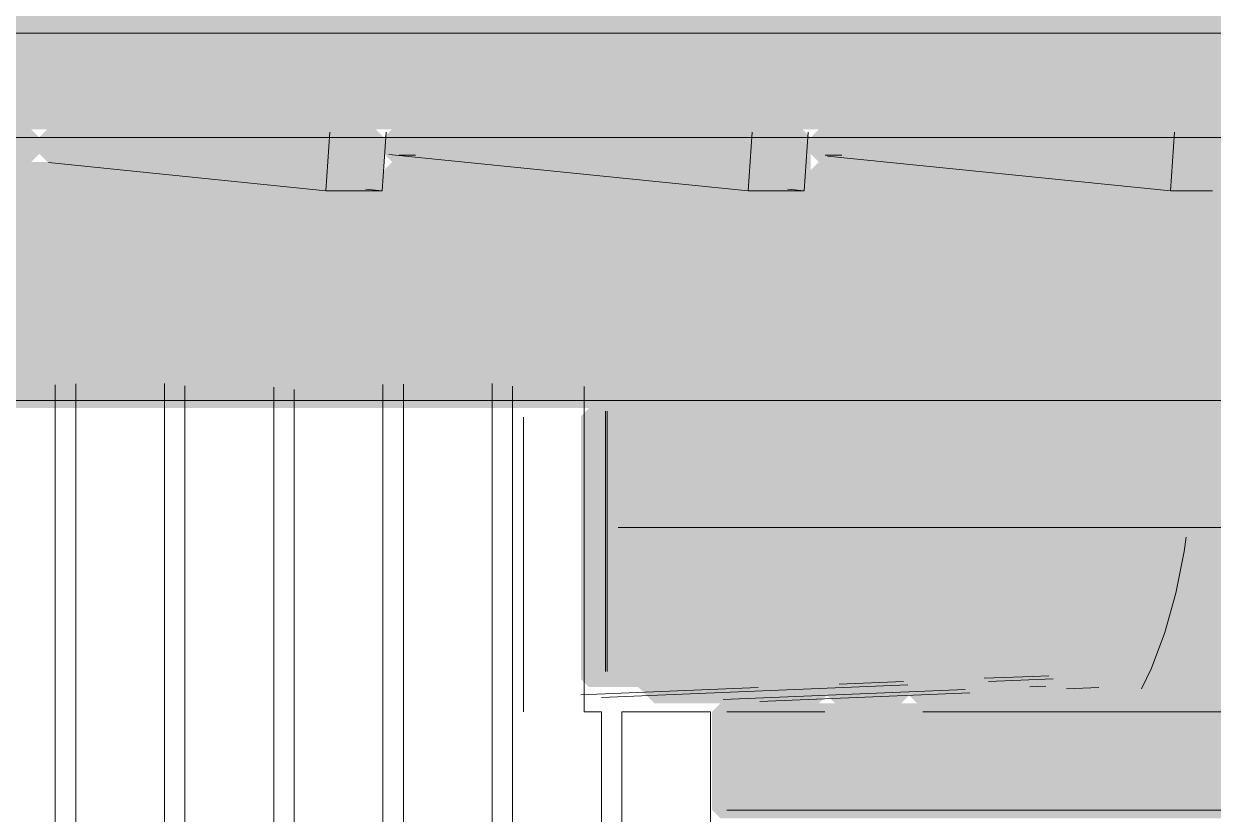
# Model space of a CAD drawing. Header units: millimetres. Extents: x 0 to 84100, y 0 to 59400.
# Drawn here: x 35266 to 35990, y 49329 to 49811 of the extents above; entities that cross this region are included whole.
import ezdxf

# ---------------------------------------------------------------- set-up
doc = ezdxf.new("R2010")
doc.units = ezdxf.units.MM
doc.layers.add('10_見えがかり', color=7, linetype='Continuous', lineweight=13)
doc.layers.add('12_見えがかり（ガラス）', color=5, linetype='Continuous', lineweight=9)

msp = doc.modelspace()

# ---------------------------------------------------------------- hatches: boundary and pattern name
at = {"layer": '10_見えがかり', "true_color": 0xbdbdbd}
for points in [[(36749.92, 49806.57), (36799.92, 49806.57), (36804.92, 49801.57), (36804.92, 49751.57), (36799.92, 49746.57), (35219.92, 49746.57), (35214.92, 49751.57), (35224.92, 49761.57), (35224.92, 49801.57), (35219.92, 49806.57), (35159.92, 49806.57), (35154.92, 49811.57), (35159.92, 49816.57), (36739.92, 49816.57)], [(35484.92, 49741.57), (35484.92, 49711.57), (35479.92, 49706.57), (35429.92, 49706.57), (35419.92, 49716.57), (35329.92, 49716.57), (35319.92, 49726.57), (35279.92, 49726.57), (35274.92, 49731.57), (35274.92, 49741.57), (35279.92, 49746.57), (35479.92, 49746.57)], [(35744.92, 49741.57), (35744.92, 49711.57), (35739.92, 49706.57), (35689.92, 49706.57), (35679.92, 49716.57), (35589.92, 49716.57), (35579.92, 49726.57), (35489.92, 49726.57), (35484.92, 49731.57), (35484.92, 49741.57), (35489.92, 49746.57), (35739.92, 49746.57)], [(36004.92, 49741.57), (35994.92, 49731.57), (35994.92, 49711.57), (35989.92, 49706.57), (35939.92, 49706.57), (35929.92, 49716.57), (35849.92, 49716.57), (35839.92, 49726.57), (35749.92, 49726.57), (35744.92, 49731.57), (35744.92, 49741.57), (35749.92, 49746.57), (35999.92, 49746.57)], [(36369.92, 49716.57), (36374.92, 49711.57), (36374.92, 49691.57), (36364.92, 49681.57), (36364.92, 49611.57), (36364.92, 49581.57), (36359.92, 49576.57), (35609.92, 49576.57), (35149.92, 49576.57), (35144.92, 49581.57), (35184.92, 49621.57), (35184.92, 49631.57), (35234.92, 49681.57), (35234.92, 49691.57), (35269.92, 49726.57), (35319.92, 49726.57), (35329.92, 49716.57), (35419.92, 49716.57), (35429.92, 49706.57), (35479.92, 49706.57), (35484.92, 49711.57), (35484.92, 49721.57), (35489.92, 49726.57), (35579.92, 49726.57), (35589.92, 49716.57), (35679.92, 49716.57), (35689.92, 49706.57), (35739.92, 49706.57), (35744.92, 49711.57), (35744.92, 49721.57), (35749.92, 49726.57), (35839.92, 49726.57), (35849.92, 49716.57), (35929.92, 49716.57), (35939.92, 49706.57), (35989.92, 49706.57), (35994.92, 49711.57), (35994.92, 49721.57), (35999.92, 49726.57), (36089.92, 49726.57), (36099.92, 49716.57), (36189.92, 49716.57), (36199.92, 49706.57), (36249.92, 49706.57), (36254.92, 49711.57), (36254.92, 49721.57), (36259.92, 49726.57), (36349.92, 49726.57), (36359.92, 49716.57)]]:
    msp.add_hatch(color=8, dxfattribs=at).paths.add_polyline_path(points)
at = {"layer": '10_見えがかり', "true_color": 0xe9dcc4}
for points in [[(35234.92, 49681.57), (35184.92, 49631.57), (35184.92, 49621.57), (35144.92, 49581.57), (35144.92, 49571.57), (35094.92, 49521.57), (35094.92, 49511.57), (35054.92, 49471.57), (35054.92, 49461.57), (35029.92, 49436.57), (34989.92, 49436.57), (34984.92, 49441.57), (34994.92, 49451.57), (34994.92, 49461.57), (35044.92, 49511.57), (35044.92, 49521.57), (35084.92, 49561.57), (35084.92, 49571.57), (35134.92, 49621.57), (35134.92, 49631.57), (35174.92, 49671.57), (35174.92, 49681.57), (35224.92, 49731.57), (35224.92, 49741.57), (35229.92, 49746.57), (35269.92, 49746.57), (35274.92, 49741.57), (35274.92, 49731.57), (35234.92, 49691.57)], [(35844.92, 49411.57), (35849.92, 49416.57), (35889.92, 49416.57), (35894.92, 49411.57), (35889.92, 49406.57), (35849.92, 49406.57)], [(35754.92, 49401.57), (35759.92, 49406.57), (35799.92, 49406.57), (35804.92, 49401.57), (35799.92, 49396.57), (35759.92, 49396.57)], [(36424.92, 49391.57), (36424.92, 49331.57), (36419.92, 49326.57), (35689.92, 49326.57), (35684.92, 49331.57), (35684.92, 49391.57), (35689.92, 49396.57), (35749.92, 49396.57), (35809.92, 49396.57), (36399.92, 49396.57), (36419.92, 49396.57)]]:
    msp.add_hatch(color=8, dxfattribs=at).paths.add_polyline_path(points)
at = {"layer": '12_見えがかり（ガラス）', "true_color": 0xdce9f2}
h = msp.add_hatch(color=8, dxfattribs=at)
h.paths.add_polyline_path([(36404.92, 49611.57), (36404.92, 49401.57), (36399.92, 49396.57), (35809.92, 49396.57), (35799.92, 49406.57), (35759.92, 49406.57), (35749.92, 49396.57), (35649.92, 49396.57), (35639.92, 49406.57), (35609.92, 49406.57), (35604.92, 49411.57), (35604.92, 49571.57), (35609.92, 49576.57), (36359.92, 49576.57), (36364.92, 49581.57), (36364.92, 49611.57), (36369.92, 49616.57), (36399.92, 49616.57)])
h.paths.add_polyline_path([(36379.92, 49426.57), (36384.92, 49431.57), (36379.92, 49436.57), (36339.92, 49436.57), (36334.92, 49431.57), (36339.92, 49426.57)], flags=0)
h.paths.add_polyline_path([(36289.92, 49416.57), (36294.92, 49421.57), (36289.92, 49426.57), (36249.92, 49426.57), (36244.92, 49421.57), (36249.92, 49416.57)], flags=0)
h.paths.add_polyline_path([(36129.92, 49416.57), (36134.92, 49421.57), (36129.92, 49426.57), (36089.92, 49426.57), (36084.92, 49421.57), (36089.92, 49416.57)], flags=0)
h.paths.add_polyline_path([(36039.92, 49406.57), (36044.92, 49411.57), (36039.92, 49416.57), (35999.92, 49416.57), (35994.92, 49411.57), (35999.92, 49406.57)], flags=0)
h.paths.add_polyline_path([(35889.92, 49406.57), (35894.92, 49411.57), (35889.92, 49416.57), (35849.92, 49416.57), (35844.92, 49411.57), (35849.92, 49406.57)], flags=0)

# ---------------------------------------------------------------- linework, layer by layer
at = {"layer": '10_見えがかり'}
for points in [[(35223.01, 49805.13), (36808.07, 49805.13)], [(35218.66, 49741.57), (36803.72, 49741.57)], [(35449.61, 49709.07), (35452.06, 49744.82)], [(35483.82, 49709.07), (35486.27, 49744.82)], [(35706.86, 49709.07), (35709.31, 49744.82)], [(35741.06, 49709.07), (35743.51, 49744.82)], [(35964.1, 49709.07), (35966.55, 49744.82)], [(35449.61, 49709.07), (35280.5, 49726.23)], [(35706.86, 49709.07), (35488, 49731.27)], [(35494.15, 49730.74), (35504.14, 49730.74)], [(35753.85, 49730.74), (35763.84, 49730.74)], [(35964.1, 49709.07), (35755.19, 49730.26)], [(35449.61, 49709.07), (35483.82, 49709.07)], [(35473.87, 49710.08), (35483.82, 49709.07)], [(35706.86, 49709.07), (35741.06, 49709.07)], [(35731.11, 49710.08), (35741.06, 49709.07)], [(35964.1, 49709.07), (35989.75, 49709.07)], [(35284.72, 49590.76), (35284.72, 46946.57), (35230.65, 46946.57), (35230.65, 49588.34)], [(35351.26, 49591.5), (35351.26, 46946.57), (35297.19, 46946.57), (35297.19, 49591.31)], [(35417.8, 49589.32), (35417.8, 46946.57), (35363.72, 46946.57), (35363.72, 49590.21)], [(35484.33, 49590.9), (35484.33, 46946.57), (35430.26, 46946.57), (35430.26, 49588.03)], [(35550.87, 49591.52), (35550.87, 46946.57), (35496.8, 46946.57), (35496.8, 49591.23)], [(35606.87, 49589.86), (35606.87, 49391.57), (35617.41, 49391.57), (35617.41, 46946.57), (35580.44, 46946.57), (35563.34, 46946.57), (35563.34, 49590.03)], [(35164.28, 49581.26), (36362.9, 49581.26)], [(35619.84, 49416.15), (35619.84, 49574.75)], [(35620.92, 49416.15), (35620.92, 49574.75)], [(35569.9, 49391.57), (35569.9, 49571.02)], [(35627.57, 49503.93), (36355.76, 49503.93)], [(35972.47, 49489.27), (35973.65, 49497.95)], [(35967.35, 49463.87), (35972.47, 49489.27)], [(35960.7, 49439.89), (35967.35, 49463.87)], [(35952.66, 49418.08), (35960.7, 49439.89)], [(35946.49, 49405.41), (35952.66, 49418.08)], [(35804.22, 49407.9), (35617.46, 49400.28)], [(35801.52, 49409.9), (35762.2, 49408.3)], [(35880.16, 49413.11), (35850.67, 49411.91)], [(35892.69, 49411.51), (35853.37, 49409.9)], [(35888.26, 49407.1), (35878.43, 49406.7)], [(35889.99, 49413.51), (35880.16, 49413.11)], [(35713.05, 49406.29), (35604.93, 49401.88)], [(35839.11, 49405.09), (35691.67, 49399.07)], [(35841.81, 49403.09), (35714.03, 49397.87)], [(35920.45, 49406.29), (35900.79, 49405.49)], [(35683.95, 49391.57), (35683.95, 46946.57), (35629.87, 46946.57), (35629.87, 49391.57), (35683.95, 49391.57)], [(35753.57, 49391.57), (35693.9, 49391.57)], [(36419.93, 49391.57), (35813.25, 49391.57)], [(36419.93, 49331.57), (35693.9, 49331.57)]]:
    msp.add_lwpolyline(points, dxfattribs=at)

doc.saveas('drawing.dxf')
